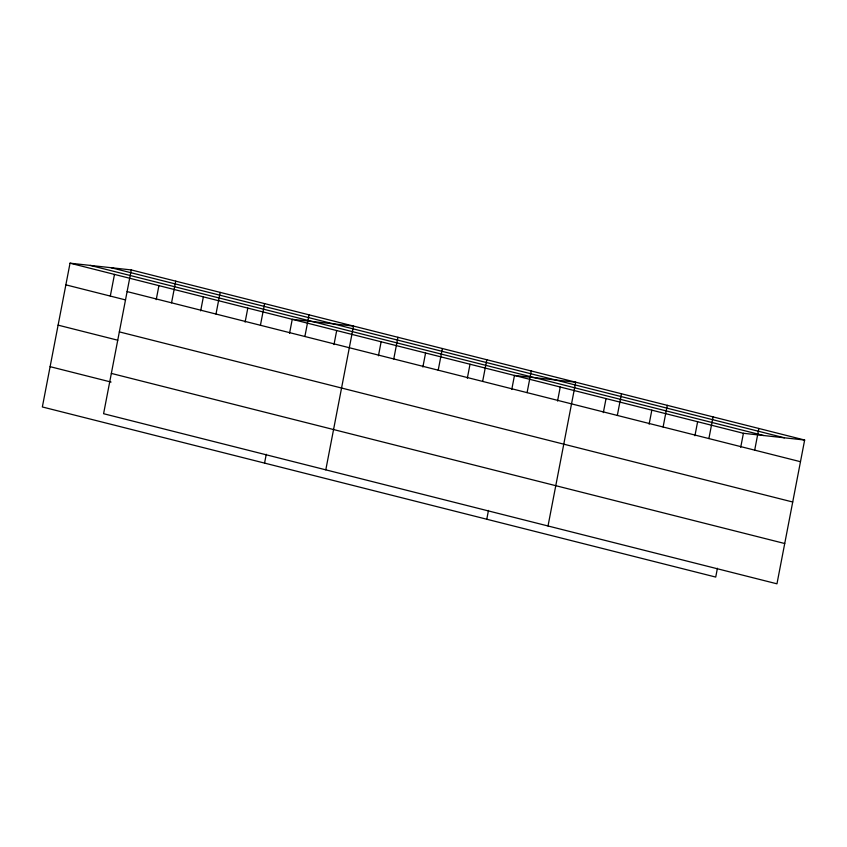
<?xml version="1.0" encoding="UTF-8"?>
<svg xmlns="http://www.w3.org/2000/svg" width="847" height="847" viewBox="0 0 847 847"><rect width="100%" height="100%" fill="white"/><g stroke="black" fill="none" stroke-linecap="round" stroke-linejoin="round"><path stroke-width="1.27" d="M131.274 269.928L103.588 413.707L776.964 583.816L804.65 440.038L131.274 269.928L70.036 263.184L42.35 406.962L715.726 577.072L717.42 568.263M110.311 296.079L114.483 274.407M156.219 299.658L158.918 285.64M171.549 302.824L175.721 281.151M200.665 310.881L203.365 296.863M215.996 314.046L220.167 292.384M245.111 322.114L247.811 308.096M260.431 325.269L264.603 303.607M264.56 463.097L266.265 454.288M289.547 333.337L292.247 319.319L353.495 326.063L325.799 469.841M304.878 336.503L309.049 314.83M333.993 344.57L336.693 330.552M378.44 355.793L381.139 341.775M393.76 358.959L397.931 337.286M422.875 367.026L425.575 353.008M438.206 370.181L442.378 348.519M467.322 378.249L470.021 364.231M482.642 381.415L486.813 359.742M486.771 519.232L488.475 510.423M511.768 389.482L514.468 375.454L575.706 382.198L548.02 525.976M527.088 392.637L531.26 370.975M557.548 401.044L560.248 387.026M603.339 412.616L606.039 398.598M617.325 415.432L621.497 393.77M649.13 424.178L651.83 410.16M663.106 427.004L667.277 405.332M694.921 435.75L697.621 421.732M708.897 438.566L713.068 416.904M740.712 447.311L743.412 433.293L804.65 440.038M754.688 450.138L758.859 428.476M111.073 267.705L784.438 437.814M90.248 265.407L763.623 435.517M70.036 263.184L743.412 433.293M127.103 291.59L800.479 461.71M65.865 284.846L125.547 299.923M119.342 331.886L792.718 502.006M58.104 325.142L117.786 340.219M111.349 373.411L784.724 543.52M50.111 366.666L111.063 382.061"/></g></svg>
